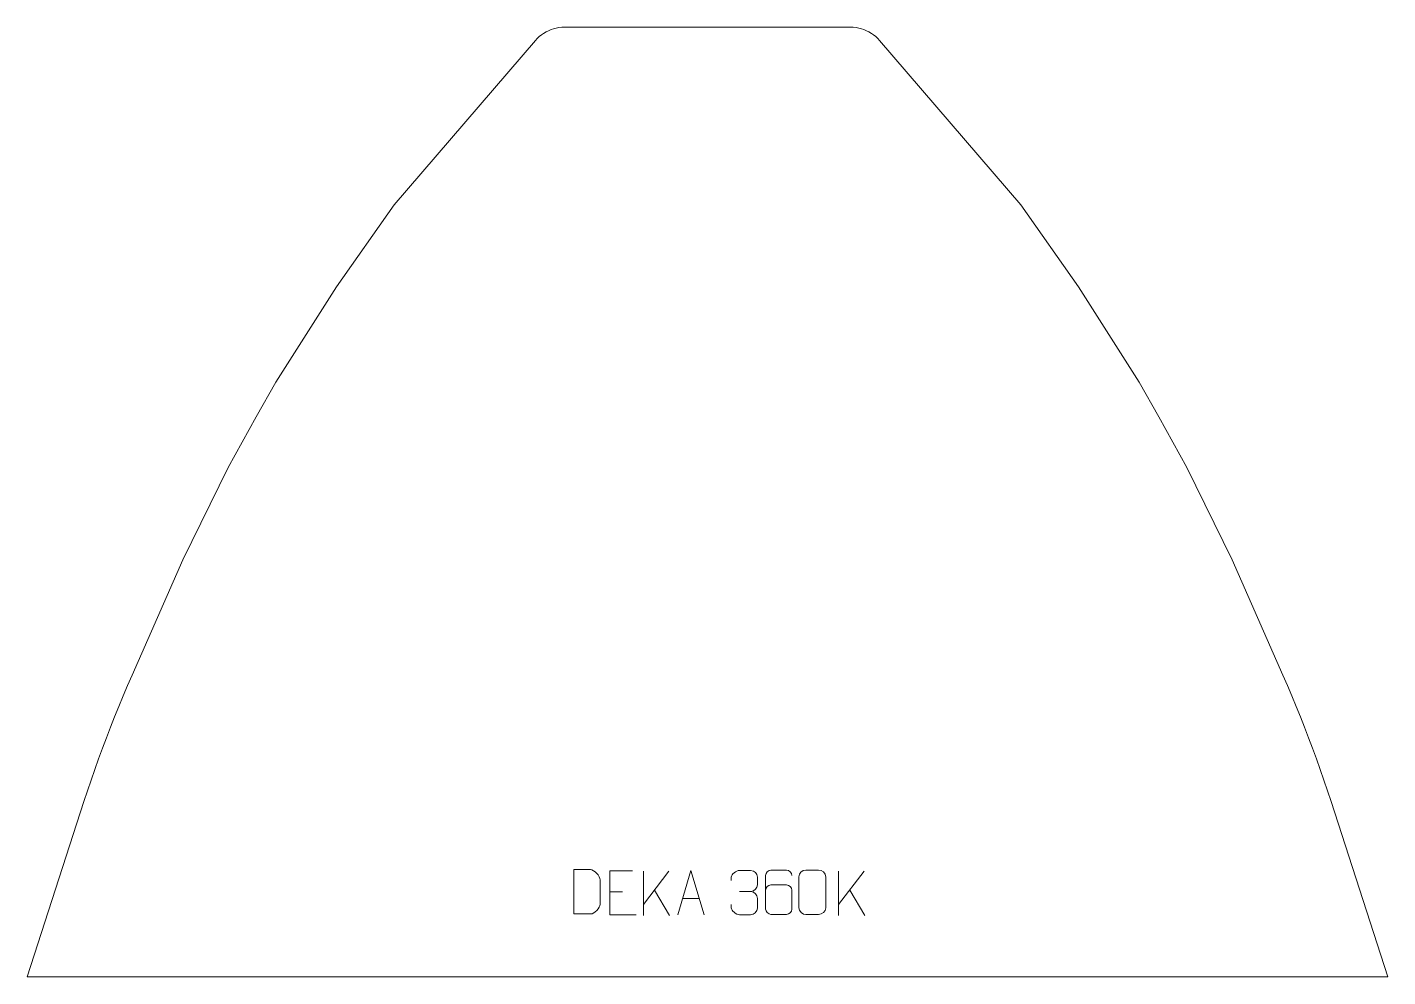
# Model space of a CAD drawing. Header units: millimetres. Extents: x -387 to 380, y 811 to 1346.
import ezdxf

# ---------------------------------------------------------------- set-up
doc = ezdxf.new("R2010")
doc.units = ezdxf.units.MM
doc.header["$MEASUREMENT"] = 0
doc.layers.add('layer 1', color=7, linetype='Continuous')

msp = doc.modelspace()

# ---------------------------------------------------------------- linework, layer by layer
at = {"layer": 'layer 1', "color": 242, "lineweight": 9}
msp.add_open_spline([(379.6758, 810.8641), (379.6758, 810.8641), (-386.6369, 810.8641), (-386.6369, 810.8641), (-386.6369, 810.8641), (-386.6369, 810.8641), (-354.6831, 909.6154), (-354.6831, 909.6154), (-354.6831, 909.6154), (-354.6831, 909.6154), (-352.7045, 915.6437), (-352.7045, 915.6437), (-352.7045, 915.6437), (-352.7045, 915.6437), (-350.6744, 921.654), (-350.6744, 921.654), (-350.6744, 921.654), (-350.6744, 921.654), (-348.5944, 927.6475), (-348.5944, 927.6475), (-348.5944, 927.6475), (-348.5944, 927.6475), (-346.463, 933.6234), (-346.463, 933.6234), (-346.463, 933.6234), (-346.463, 933.6234), (-344.2817, 939.5806), (-344.2817, 939.5806), (-344.2817, 939.5806), (-344.2817, 939.5806), (-342.0501, 945.52), (-342.0501, 945.52), (-342.0501, 945.52), (-342.0501, 945.52), (-339.7676, 951.4399), (-339.7676, 951.4399), (-339.7676, 951.4399), (-339.7676, 951.4399), (-337.4352, 957.3392), (-337.4352, 957.3392), (-337.4352, 957.3392), (-337.4352, 957.3392), (-335.0532, 963.2201), (-335.0532, 963.2201), (-335.0532, 963.2201), (-335.0532, 963.2201), (-332.6216, 969.0794), (-332.6216, 969.0794), (-332.6216, 969.0794), (-332.6216, 969.0794), (-330.1402, 974.9185), (-330.1402, 974.9185), (-330.1402, 974.9185), (-330.1402, 974.9185), (-327.6098, 980.737), (-327.6098, 980.737), (-327.6098, 980.737), (-327.6098, 980.737), (-298.954, 1045.8643), (-298.954, 1045.8643), (-298.954, 1045.8643), (-298.954, 1045.8643), (-273.3742, 1097.8272), (-273.3742, 1097.8272), (-273.3742, 1097.8272), (-273.3742, 1097.8272), (-257.6652, 1126.3878), (-257.6652, 1126.3878), (-257.6652, 1126.3878), (-257.6652, 1126.3878), (-246.6909, 1145.8638), (-246.6909, 1145.8638), (-246.6909, 1145.8638), (-246.6909, 1145.8638), (-212.3445, 1199.5912), (-212.3445, 1199.5912), (-212.3445, 1199.5912), (-212.3445, 1199.5912), (-179.9538, 1245.8641), (-179.9538, 1245.8641), (-179.9538, 1245.8641), (-179.9538, 1245.8641), (-100.4192, 1338.3464), (-100.4192, 1338.3464), (-100.4192, 1338.3464), (-100.4192, 1338.3464), (-99.3672, 1339.4834), (-99.3672, 1339.4834), (-99.3672, 1339.4834), (-99.3672, 1339.4834), (-98.2372, 1340.5428), (-98.2372, 1340.5428), (-98.2372, 1340.5428), (-98.2372, 1340.5428), (-97.0341, 1341.5182), (-97.0341, 1341.5182), (-97.0341, 1341.5182), (-97.0341, 1341.5182), (-95.7638, 1342.4057), (-95.7638, 1342.4057), (-95.7638, 1342.4057), (-95.7638, 1342.4057), (-94.4335, 1343.1983), (-94.4335, 1343.1983), (-94.4335, 1343.1983), (-94.4335, 1343.1983), (-93.0504, 1343.8949), (-93.0504, 1343.8949), (-93.0504, 1343.8949), (-93.0504, 1343.8949), (-91.6199, 1344.49), (-91.6199, 1344.49), (-91.6199, 1344.49), (-91.6199, 1344.49), (-90.1513, 1344.9814), (-90.1513, 1344.9814), (-90.1513, 1344.9814), (-90.1513, 1344.9814), (-88.6506, 1345.3662), (-88.6506, 1345.3662), (-88.6506, 1345.3662), (-88.6506, 1345.3662), (-87.1269, 1345.6425), (-87.1269, 1345.6425), (-87.1269, 1345.6425), (-87.1269, 1345.6425), (-85.5871, 1345.8087), (-85.5871, 1345.8087), (-85.5871, 1345.8087), (-85.5871, 1345.8087), (-84.0385, 1345.8636), (-84.0385, 1345.8636), (-84.0385, 1345.8636), (-84.0385, 1345.8636), (77.0777, 1345.8636), (77.0777, 1345.8636), (77.0777, 1345.8636), (77.0777, 1345.8636), (78.6253, 1345.8087), (78.6253, 1345.8087), (78.6253, 1345.8087), (78.6253, 1345.8087), (80.1651, 1345.6425), (80.1651, 1345.6425), (80.1651, 1345.6425), (80.1651, 1345.6425), (81.6895, 1345.3662), (81.6895, 1345.3662), (81.6895, 1345.3662), (81.6895, 1345.3662), (83.1893, 1344.9814), (83.1893, 1344.9814), (83.1893, 1344.9814), (83.1893, 1344.9814), (84.6588, 1344.49), (84.6588, 1344.49), (84.6588, 1344.49), (84.6588, 1344.49), (86.0886, 1343.8949), (86.0886, 1343.8949), (86.0886, 1343.8949), (86.0886, 1343.8949), (87.4717, 1343.1983), (87.4717, 1343.1983), (87.4717, 1343.1983), (87.4717, 1343.1983), (88.8027, 1342.4057), (88.8027, 1342.4057), (88.8027, 1342.4057), (88.8027, 1342.4057), (90.0723, 1341.5182), (90.0723, 1341.5182), (90.0723, 1341.5182), (90.0723, 1341.5182), (91.2754, 1340.5428), (91.2754, 1340.5428), (91.2754, 1340.5428), (91.2754, 1340.5428), (92.4054, 1339.4834), (92.4054, 1339.4834), (92.4054, 1339.4834), (92.4054, 1339.4834), (93.4574, 1338.3464), (93.4574, 1338.3464), (93.4574, 1338.3464), (93.4574, 1338.3464), (172.992, 1245.8641), (172.992, 1245.8641), (172.992, 1245.8641), (172.992, 1245.8641), (205.3837, 1199.5912), (205.3837, 1199.5912), (205.3837, 1199.5912), (205.3837, 1199.5912), (239.7291, 1145.8638), (239.7291, 1145.8638), (239.7291, 1145.8638), (239.7291, 1145.8638), (250.7044, 1126.3878), (250.7044, 1126.3878), (250.7044, 1126.3878), (250.7044, 1126.3878), (266.4124, 1097.8272), (266.4124, 1097.8272), (266.4124, 1097.8272), (266.4124, 1097.8272), (291.9922, 1045.8643), (291.9922, 1045.8643), (291.9922, 1045.8643), (291.9922, 1045.8643), (320.648, 980.737), (320.648, 980.737), (320.648, 980.737), (320.648, 980.737), (323.1791, 974.9185), (323.1791, 974.9185), (323.1791, 974.9185), (323.1791, 974.9185), (325.6598, 969.0794), (325.6598, 969.0794), (325.6598, 969.0794), (325.6598, 969.0794), (328.0914, 963.2201), (328.0914, 963.2201), (328.0914, 963.2201), (328.0914, 963.2201), (330.4734, 957.3392), (330.4734, 957.3392), (330.4734, 957.3392), (330.4734, 957.3392), (332.8058, 951.4399), (332.8058, 951.4399), (332.8058, 951.4399), (332.8058, 951.4399), (335.088, 945.52), (335.088, 945.52), (335.088, 945.52), (335.088, 945.52), (337.3199, 939.5806), (337.3199, 939.5806), (337.3199, 939.5806), (337.3199, 939.5806), (339.5012, 933.6234), (339.5012, 933.6234), (339.5012, 933.6234), (339.5012, 933.6234), (341.6326, 927.6475), (341.6326, 927.6475), (341.6326, 927.6475), (341.6326, 927.6475), (343.7133, 921.654), (343.7133, 921.654), (343.7133, 921.654), (343.7133, 921.654), (345.7427, 915.6437), (345.7427, 915.6437), (345.7427, 915.6437), (345.7427, 915.6437), (347.7213, 909.6154), (347.7213, 909.6154), (347.7213, 909.6154), (347.7213, 909.6154), (379.6758, 810.8641), (379.6758, 810.8641)], degree=3, knots=[0, 0, 0, 0, 0.01492537, 0.01492537, 0.01492537, 0.01492537, 0.02985075, 0.02985075, 0.02985075, 0.02985075, 0.04477612, 0.04477612, 0.04477612, 0.04477612, 0.05970149, 0.05970149, 0.05970149, 0.05970149, 0.07462687, 0.07462687, 0.07462687, 0.07462687, 0.08955224, 0.08955224, 0.08955224, 0.08955224, 0.10447761, 0.10447761, 0.10447761, 0.10447761, 0.11940299, 0.11940299, 0.11940299, 0.11940299, 0.13432836, 0.13432836, 0.13432836, 0.13432836, 0.14925373, 0.14925373, 0.14925373, 0.14925373, 0.1641791, 0.1641791, 0.1641791, 0.1641791, 0.17910448, 0.17910448, 0.17910448, 0.17910448, 0.19402985, 0.19402985, 0.19402985, 0.19402985, 0.20895522, 0.20895522, 0.20895522, 0.20895522, 0.2238806, 0.2238806, 0.2238806, 0.2238806, 0.23880597, 0.23880597, 0.23880597, 0.23880597, 0.25373134, 0.25373134, 0.25373134, 0.25373134, 0.26865672, 0.26865672, 0.26865672, 0.26865672, 0.28358209, 0.28358209, 0.28358209, 0.28358209, 0.29850746, 0.29850746, 0.29850746, 0.29850746, 0.31343284, 0.31343284, 0.31343284, 0.31343284, 0.32835821, 0.32835821, 0.32835821, 0.32835821, 0.34328358, 0.34328358, 0.34328358, 0.34328358, 0.35820896, 0.35820896, 0.35820896, 0.35820896, 0.37313433, 0.37313433, 0.37313433, 0.37313433, 0.3880597, 0.3880597, 0.3880597, 0.3880597, 0.40298507, 0.40298507, 0.40298507, 0.40298507, 0.41791045, 0.41791045, 0.41791045, 0.41791045, 0.43283582, 0.43283582, 0.43283582, 0.43283582, 0.44776119, 0.44776119, 0.44776119, 0.44776119, 0.46268657, 0.46268657, 0.46268657, 0.46268657, 0.47761194, 0.47761194, 0.47761194, 0.47761194, 0.49253731, 0.49253731, 0.49253731, 0.49253731, 0.50746269, 0.50746269, 0.50746269, 0.50746269, 0.52238806, 0.52238806, 0.52238806, 0.52238806, 0.53731343, 0.53731343, 0.53731343, 0.53731343, 0.55223881, 0.55223881, 0.55223881, 0.55223881, 0.56716418, 0.56716418, 0.56716418, 0.56716418, 0.58208955, 0.58208955, 0.58208955, 0.58208955, 0.59701493, 0.59701493, 0.59701493, 0.59701493, 0.6119403, 0.6119403, 0.6119403, 0.6119403, 0.62686567, 0.62686567, 0.62686567, 0.62686567, 0.64179104, 0.64179104, 0.64179104, 0.64179104, 0.65671642, 0.65671642, 0.65671642, 0.65671642, 0.67164179, 0.67164179, 0.67164179, 0.67164179, 0.68656716, 0.68656716, 0.68656716, 0.68656716, 0.70149254, 0.70149254, 0.70149254, 0.70149254, 0.71641791, 0.71641791, 0.71641791, 0.71641791, 0.73134328, 0.73134328, 0.73134328, 0.73134328, 0.74626866, 0.74626866, 0.74626866, 0.74626866, 0.76119403, 0.76119403, 0.76119403, 0.76119403, 0.7761194, 0.7761194, 0.7761194, 0.7761194, 0.79104478, 0.79104478, 0.79104478, 0.79104478, 0.80597015, 0.80597015, 0.80597015, 0.80597015, 0.82089552, 0.82089552, 0.82089552, 0.82089552, 0.8358209, 0.8358209, 0.8358209, 0.8358209, 0.85074627, 0.85074627, 0.85074627, 0.85074627, 0.86567164, 0.86567164, 0.86567164, 0.86567164, 0.88059701, 0.88059701, 0.88059701, 0.88059701, 0.89552239, 0.89552239, 0.89552239, 0.89552239, 0.91044776, 0.91044776, 0.91044776, 0.91044776, 0.92537313, 0.92537313, 0.92537313, 0.92537313, 0.94029851, 0.94029851, 0.94029851, 0.94029851, 0.95522388, 0.95522388, 0.95522388, 0.95522388, 0.97014925, 0.97014925, 0.97014925, 0.97014925, 1, 1, 1, 1], dxfattribs=at)
at = {"layer": 'layer 1', "color": 250, "lineweight": 9}
for points, knots in [([(-78.7807, 846.3109), (-76.4489, 846.3113), (-71.4987, 846.2873), (-69.1672, 846.287), (-69.1672, 846.287), (-67.2422, 846.1816), (-63.9236, 849.7232), (-63.9348, 851.7405), (-63.9348, 851.7405), (-63.9352, 857.5106), (-63.9352, 859.6803), (-63.9348, 865.4496), (-63.9348, 865.4496), (-63.9391, 867.5877), (-67.3136, 871.2478), (-69.466, 871.2343), (-69.466, 871.2343), (-71.7917, 871.2343), (-76.516, 871.2343), (-78.8421, 871.2343), (-78.8421, 871.2343), (-78.8417, 865.4874), (-78.7804, 852.0582), (-78.7807, 846.3109)], [0, 0, 0, 0, 0.14285714, 0.14285714, 0.14285714, 0.14285714, 0.28571429, 0.28571429, 0.28571429, 0.28571429, 0.42857143, 0.42857143, 0.42857143, 0.42857143, 0.57142857, 0.57142857, 0.57142857, 0.57142857, 0.71428571, 0.71428571, 0.71428571, 0.71428571, 1, 1, 1, 1]), ([(-45.6826, 870.6392), (-45.6826, 870.6392), (-58.5565, 870.6392), (-58.5565, 870.6392), (-58.5565, 870.6392), (-58.5565, 870.6392), (-58.5565, 845.6856), (-58.5565, 845.6856), (-58.5565, 845.6856), (-58.5565, 845.6856), (-43.6907, 845.6856), (-43.6907, 845.6856)], [0, 0, 0, 0, 0.25, 0.25, 0.25, 0.25, 0.5, 0.5, 0.5, 0.5, 1, 1, 1, 1]), ([(-20.2811, 845.7537), (-20.2811, 845.7537), (-12.9101, 870.7072), (-12.9101, 870.7072), (-12.9101, 870.7072), (-12.9101, 870.7072), (-5.3402, 845.7537), (-5.3402, 845.7537)], [0, 0, 0, 0, 0.33333333, 0.33333333, 0.33333333, 0.33333333, 1, 1, 1, 1]), ([(9.9235, 865.0721), (9.9235, 865.0721), (9.9235, 866.9293), (9.9235, 866.9293), (9.9235, 866.9293), (9.9092, 868.6712), (12.5737, 870.7893), (14.6328, 870.7666), (14.6328, 870.7666), (16.6969, 870.7666), (18.7609, 870.7666), (20.8246, 870.7666), (20.8246, 870.7666), (23.0191, 870.7754), (24.6174, 868.9286), (24.6618, 867.0165), (24.6618, 867.0165), (24.6614, 865.5814), (24.6614, 864.1463), (24.6618, 862.7108), (24.6618, 862.7108), (24.6132, 861.0573), (23.0106, 858.8273), (20.8123, 858.8373), (20.8123, 858.8373), (23.016, 858.8261), (24.624, 857.0229), (24.678, 854.9634), (24.678, 854.9634), (24.6776, 853.1787), (24.6776, 851.394), (24.678, 849.6089), (24.678, 849.6089), (24.6881, 847.5475), (22.6332, 845.7844), (20.8123, 845.7925), (20.8123, 845.7925), (18.747, 845.7928), (16.6818, 845.7928), (14.6162, 845.7925), (14.6162, 845.7925), (12.4476, 845.804), (9.9166, 848.2042), (9.898, 849.666), (9.898, 849.666), (9.898, 849.666), (9.898, 851.5746), (9.898, 851.5746)], [0, 0, 0, 0, 0.07692308, 0.07692308, 0.07692308, 0.07692308, 0.15384615, 0.15384615, 0.15384615, 0.15384615, 0.23076923, 0.23076923, 0.23076923, 0.23076923, 0.30769231, 0.30769231, 0.30769231, 0.30769231, 0.38461538, 0.38461538, 0.38461538, 0.38461538, 0.46153846, 0.46153846, 0.46153846, 0.46153846, 0.53846154, 0.53846154, 0.53846154, 0.53846154, 0.61538462, 0.61538462, 0.61538462, 0.61538462, 0.69230769, 0.69230769, 0.69230769, 0.69230769, 0.76923077, 0.76923077, 0.76923077, 0.76923077, 0.84615385, 0.84615385, 0.84615385, 0.84615385, 1, 1, 1, 1]), ([(44.0555, 868.0126), (44.0314, 869.3521), (42.6752, 871.0053), (41.1033, 870.971), (41.1033, 870.971), (38.1185, 870.9707), (35.1333, 870.9707), (32.1479, 870.971), (32.1479, 870.971), (30.9288, 870.9859), (29.2006, 869.5483), (29.1956, 868.0126), (29.1956, 868.0126), (29.1959, 861.6521), (29.1959, 855.2913), (29.1956, 848.9306), (29.1956, 848.9306), (29.2003, 847.7677), (30.9288, 845.9966), (32.1479, 845.9722), (32.1479, 845.9722), (35.1333, 845.9725), (38.1185, 845.9725), (41.1033, 845.9722), (41.1033, 845.9722), (42.3814, 846.016), (44.0511, 847.6305), (44.0555, 848.9306), (44.0555, 848.9306), (44.0555, 852.5139), (44.0555, 856.097), (44.0555, 859.6797), (44.0555, 859.6797), (44.017, 861.1579), (42.4343, 862.5908), (41.1033, 862.5888), (41.1033, 862.5888), (38.1185, 862.5891), (35.1333, 862.5891), (32.1479, 862.5888), (32.1479, 862.5888), (30.8184, 862.5938), (29.1754, 861.0865), (29.2171, 859.658)], [0, 0, 0, 0, 0.08333333, 0.08333333, 0.08333333, 0.08333333, 0.16666667, 0.16666667, 0.16666667, 0.16666667, 0.25, 0.25, 0.25, 0.25, 0.33333333, 0.33333333, 0.33333333, 0.33333333, 0.41666667, 0.41666667, 0.41666667, 0.41666667, 0.5, 0.5, 0.5, 0.5, 0.58333333, 0.58333333, 0.58333333, 0.58333333, 0.66666667, 0.66666667, 0.66666667, 0.66666667, 0.75, 0.75, 0.75, 0.75, 0.83333333, 0.83333333, 0.83333333, 0.83333333, 1, 1, 1, 1]), ([(51.9783, 870.9712), (54.3444, 870.9712), (56.7109, 870.9712), (59.0774, 870.9712), (59.0774, 870.9712), (61.0579, 871.0068), (63.0839, 869.5125), (63.111, 867.0704), (63.111, 867.0704), (63.1106, 861.313), (63.1106, 855.5552), (63.111, 849.797), (63.111, 849.797), (62.9689, 847.4694), (61.2625, 845.9871), (59.0774, 845.9763), (59.0774, 845.9763), (56.705, 845.9767), (54.3326, 845.9767), (51.9606, 845.9763), (51.9606, 845.9763), (50.0021, 845.8707), (47.9957, 847.7586), (48.0071, 849.7796), (48.0071, 849.7796), (48.0075, 855.5602), (48.0075, 861.3405), (48.0071, 867.1203), (48.0071, 867.1203), (48.0114, 869.2623), (49.7885, 870.9848), (51.9783, 870.9712)], [0, 0, 0, 0, 0.11111111, 0.11111111, 0.11111111, 0.11111111, 0.22222222, 0.22222222, 0.22222222, 0.22222222, 0.33333333, 0.33333333, 0.33333333, 0.33333333, 0.44444444, 0.44444444, 0.44444444, 0.44444444, 0.55555556, 0.55555556, 0.55555556, 0.55555556, 0.66666667, 0.66666667, 0.66666667, 0.66666667, 0.77777778, 0.77777778, 0.77777778, 0.77777778, 1, 1, 1, 1])]:
    msp.add_open_spline(points, degree=3, knots=knots, dxfattribs=at)
for points in [[(-39.6194, 870.3037), (-39.6194, 870.3037), (-39.6194, 845.3501), (-39.6194, 845.3501)], [(-25.2432, 870.3037), (-25.2432, 870.3037), (-39.6194, 851.664), (-39.6194, 851.664)], [(70.3806, 870.3037), (70.3806, 870.3037), (70.3806, 845.3501), (70.3806, 845.3501)], [(84.7568, 870.3037), (84.7568, 870.3037), (70.3806, 851.664), (70.3806, 851.664)], [(-58.5565, 858.7595), (-58.5565, 858.7595), (-51.3884, 858.7595), (-51.3884, 858.7595)], [(-24.9179, 845.4459), (-24.9179, 845.4459), (-33.3884, 859.7595), (-33.3884, 859.7595)], [(14.6332, 858.8269), (14.6332, 858.8269), (20.8296, 858.8269), (20.8296, 858.8269)], [(85.0821, 845.4459), (85.0821, 845.4459), (76.6116, 859.7595), (76.6116, 859.7595)], [(-17.5585, 855.0031), (-17.5585, 855.0031), (-8.0628, 855.0031), (-8.0628, 855.0031)]]:
    msp.add_open_spline(points, degree=3, dxfattribs=at)

doc.saveas('drawing.dxf')
